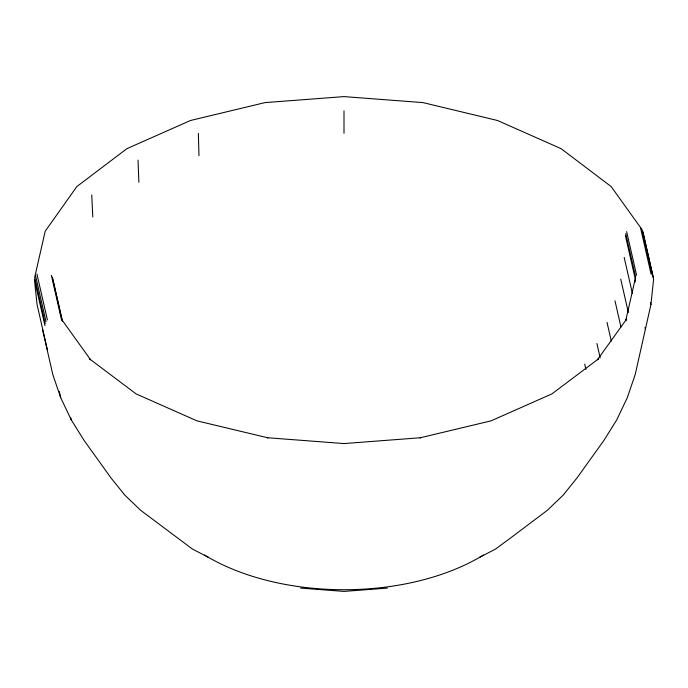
<?xml version="1.0" encoding="UTF-8"?>
<svg xmlns="http://www.w3.org/2000/svg" width="688" height="688" viewBox="0 0 688 688"><rect width="100%" height="100%" fill="white"/><g stroke="black" fill="none" stroke-linecap="round" stroke-linejoin="round"><path stroke-width="1.03" d="M635.11 282.132L635.282 279.036L625.358 235.502M479.691 557.289L495.584 549.041L510.04 538.377L547.356 510.298L563.162 495.128L576.94 478.014L603.815 440.561L616.801 419.775L627.293 397.707L635.205 374.53L650.925 304.578L653.6 279.371L643.048 233.112M387.378 588.102L344 591.396L300.622 588.102M208.309 557.289L192.416 549.041L140.644 510.298L124.838 495.128L111.06 478.014L84.185 440.561L71.199 419.775L60.707 397.707L52.795 374.53L42.527 329.483M642.798 231.211L653.342 277.436M652.473 275.613L641.964 229.517L611.15 186.56L561.124 148.677L497.536 120.503L422.991 102.607L344 96.604L265.009 102.607L190.464 120.503L126.876 148.677L76.85 186.56L45.202 231.211L34.658 277.436L45.202 323.652M640.605 228.149L651.063 274.039M650.452 302.496L650.925 304.578M626.639 231.589L636.615 275.312M625.71 233.524L635.643 277.101L625.71 320.685L626.639 319.043L597.408 359.781L598.706 358.697L551.965 393.863L491.06 420.85L420.119 437.809L420.617 437.731L344 443.562L267.383 437.731L267.881 437.809L196.94 420.85L136.035 393.863L89.294 358.697L90.592 359.781L61.361 319.043L51.385 275.312M645 327.385L645.473 329.483M624.179 257.389L632.418 293.509M620.722 279.104L628.342 312.515M614.986 300.819L620.954 327.015M607.022 322.345L611.305 341.119M596.892 343.501L600.185 357.915M584.697 364.115L585.875 369.293M52.357 277.101L62.29 320.685M52.718 279.036L62.41 321.52M70.726 417.685L71.199 419.775M36.937 274.039L47.395 319.92M35.527 275.613L46.036 321.709M44.952 325.639L34.4 279.371L37.075 304.578L47.532 350.441M59.28 391.446L60.707 397.707M91.745 194.945L92.794 216.995M138.03 160.115L138.89 182.311M198.359 133.395L198.97 155.703M344 110.863L344 133.266M483.552 554.992A191.9 110.794 0 0 1 204.448 554.992"/></g></svg>
